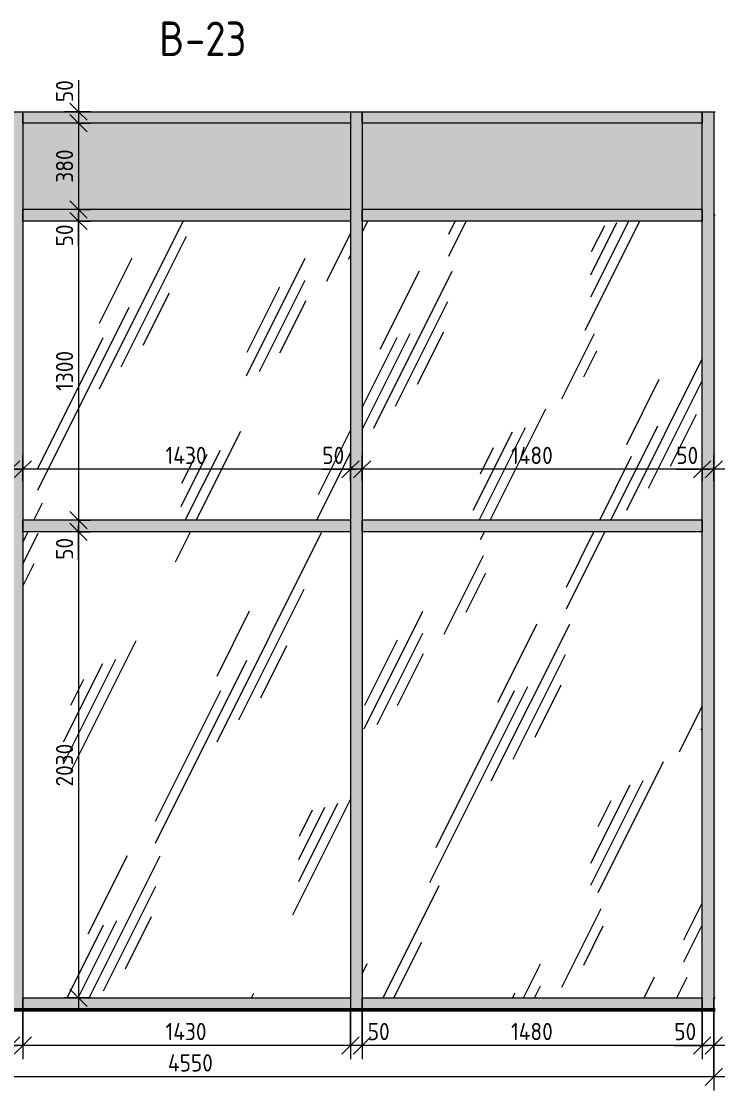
# Model space of a CAD drawing. Header units: millimetres. Extents: x 15267 to 38338, y 3838 to 18333.
# Drawn here: x 32854 to 35881, y 3847 to 8492 of the extents above; entities that cross this region are included whole.
import ezdxf

# ---------------------------------------------------------------- set-up
doc = ezdxf.new("R2010")
doc.units = ezdxf.units.MM
for name, color, linetype, lineweight in [('A-ANNO-DIMS', 7, 'Continuous', 9), ('A-ANNO-DIMS-50', 7, 'Continuous', 9), ('A-FLOR', 7, 'Continuous', 9), ('A-GENM', 7, 'Continuous', 9), ('A-GLAZ-CURT', 7, 'Continuous', 9), ('A-GLAZ-CWMG', 7, 'Continuous', 9), ('A-WALL-PATT', 7, 'Continuous', 9), ('G-ANNO-TEXT', 7, 'Continuous', 9), ('I-WALL', 7, 'Continuous', 9)]:
    doc.layers.add(name, color=color, linetype=linetype, lineweight=lineweight)
doc.layers.add('A-FLOR-FNSH-1', color=7, linetype='Continuous', lineweight=25, true_color=0x3c3c3c)
doc.styles.add('GOST Common', font='GOST_Common.ttf', dxfattribs={"width": 0.9, "height": 150})
doc.styles.add('ISOCPEUR', font='isocpeur.ttf', dxfattribs={"width": 0.9, "height": 75})
doc.dimstyles.new('ISO-1_5', dxfattribs={"dimscale": 304.8, "dimtxt": 74.698588, "dimasz": 0.246063, "dimexe": 0.19685, "dimexo": 0, "dimgap": 0, "dimtad": 1, "dimdec": 0, "dimrnd": 10, "dimzin": 0, "dimdsep": 46, "dimtxsty": 'ISOCPEUR', "dimblk1": 'OBLIQUE', "dimblk2": 'OBLIQUE', "dimsah": 1, "dimcen": 0.09, "dimdle": 0.19685, "dimazin": 0, "dimtfac": 1, "dimtdec": 4, "dimtix": 1, "dimtmove": 0, "dimatfit": 3, "dimfxl": 1, "dimtvp": 1, "dimtolj": 1, "dimtzin": 0, "dimarcsym": 2})
doc.dimstyles.new('ISO-1_5_1', dxfattribs={"dimscale": 304.8, "dimtxt": 74.698588, "dimasz": 0.246063, "dimexe": 0.19685, "dimexo": 0, "dimgap": 0, "dimtad": 1, "dimdec": 0, "dimrnd": 10, "dimzin": 0, "dimdsep": 46, "dimtxsty": 'ISOCPEUR', "dimblk1": 'OBLIQUE', "dimblk2": 'OBLIQUE', "dimsah": 1, "dimcen": 0.09, "dimdle": 0.19685, "dimazin": 0, "dimtfac": 1, "dimtdec": 4, "dimtix": 1, "dimtmove": 1, "dimatfit": 3, "dimfxl": 1, "dimtvp": 1, "dimtolj": 1, "dimtzin": 0, "dimarcsym": 2})
pattern_1 = [(63.435, (110991.8, 63.5), (-511.17, 1533.5), [635, -381, 635, -381, -807.81]), (63.435, (110991.8, 63.5), (-511.17, 1533.5), [-2032, 254, -553.8]), (63.435, (110960, 95.2), (-511.17, 1533.5), [508, -635, 381, -381, -934.81]), (63.435, (110960, 95.2), (-511.17, 1533.5), [-1905, 444.5, -490.3]), (63.435, (110960, 190.5), (-511.17, 1533.5), [381, -762, 254, -381, -1061.81]), (63.435, (110960, 190.5), (-511.17, 1533.5), [-1778, 571.5, -490.3]), (63.435, (111055.3, 95.2), (-511.17, 1533.5), [381, -762, 317.5, -12809.3]), (63.435, (111150.5, 190.5), (-511.17, 1533.5), [190.5, -952.5, 127, -12999.8]), (63.435, (110991.8, 349.2), (-511.17, 1533.5), [127, -952.5, 127, -508, -1125.31]), (63.435, (110991.8, 349.2), (-511.17, 1533.5), [-1714.5, 317.5, -807.8]), (63.435, (111563.3, 254), (-511.17, 1533.5), [635, -952.5, 762, -503]), (63.435, (111563.3, 158.8), (-511.17, 1533.5), [889, -635, 952.5, -376]), (63.435, (111626.8, 190.5), (-511.17, 1533.5), [1016, -508, 762, -553.8]), (63.435, (111722, 285.8), (-511.17, 1533.5), [635, -889, 508, -807.8]), (63.435, (111626.8, 476.2), (-511.17, 1533.5), [317.5, -1270, 381, -871.3]), (63.435, (111817.3, 381), (-511.17, 1533.5), [254, -1270, 254, -1061.8])]

# ---------------------------------------------------------------- blocks, each defined once
blk = doc.blocks.new('Плинтус - Плинтус светлый _сад_-32863598-Отметка 4 - a')
at = {"layer": 'A-GENM'}
for p, q in [((115600, 4200), (115600, 4250)), ((115600, 4250), (115606.4, 4250))]:
    blk.add_line(p, q, dxfattribs=at)
blk = doc.blocks.new('Прямоугольный импост - Импост структурный с накладкой - 160мм Темный-32428214-Отметка 4 - a')
at = {"layer": 'A-GLAZ-CWMG'}
blk.add_hatch(color=256, dxfattribs=at).paths.add_polyline_path([(115559.5, 7650), (115599.5, 7650), (115599.5, 8100), (115549.5, 8100), (115549.5, 7650)])
blk.add_line((115549.5, 7650), (115549.5, 8100), dxfattribs=at)
blk = doc.blocks.new('Системная панель - Стекло - 40мм-32428871-Отметка 4 - a')
at = {"layer": 'A-GLAZ-CURT'}
h = blk.add_hatch(dxfattribs=at)
h.set_pattern_fill('FP_3', color=256, style=0, pattern_type=2)
h.set_pattern_definition(pattern_1)
h.paths.add_polyline_path([(114070.5, 4250), (115549.5, 4250), (115549.5, 6275), (114070.5, 6275), (114070.5, 6147.1)])
blk = doc.blocks.new('Прямоугольный импост - Импост структурный с накладкой - 160мм Темный-32428849-Отметка 4 - a')
at = {"layer": 'A-GLAZ-CWMG'}
blk.add_hatch(color=256, dxfattribs=at).paths.add_polyline_path([(113326.9, 8050), (114020.5, 8050), (114020.5, 8100), (112595.5, 8100), (112595.5, 8050)])
for p, q in [((112595.5, 8050), (112595.5, 8100)), ((114020.5, 8100), (114020.5, 8050)), ((114020.5, 8050), (112595.5, 8050))]:
    blk.add_line(p, q, dxfattribs=at)
blk = doc.blocks.new('Системная панель - Стекло - 40мм-32428856-Отметка 4 - a')
at = {"layer": 'A-GLAZ-CURT'}
h = blk.add_hatch(dxfattribs=at)
h.set_pattern_fill('FP_3', color=256, style=0, pattern_type=2)
h.set_pattern_definition(pattern_1)
h.paths.add_polyline_path([(114466.7, 6325), (115549.5, 6325), (115549.5, 7625), (114070.5, 7625), (114070.5, 6325)])
blk = doc.blocks.new('Прямоугольный импост - Импост структурный с накладкой - 160мм Темный-32428319-Отметка 4 - a')
at = {"layer": 'A-GLAZ-CWMG'}
blk.add_hatch(color=256, dxfattribs=at).paths.add_polyline_path([(115549.5, 4200), (115599.5, 4200), (115599.5, 6300), (115549.5, 6300), (115549.5, 4240)])
blk.add_line((115549.5, 4200), (115549.5, 6300), dxfattribs=at)
blk = doc.blocks.new('Системная панель - Сэндвич - 40мм-32428857-Отметка 4 - a')
at = {"layer": 'A-GLAZ-CURT'}
blk.add_hatch(color=256, dxfattribs=at).paths.add_polyline_path([(114466.7, 7675), (115549.5, 7675), (115549.5, 8050), (114070.5, 8050), (114070.5, 7675)])
blk = doc.blocks.new('Прямоугольный импост - Импост структурный с накладкой - 160мм Темный-32428324-Отметка 4 - a')
at = {"layer": 'A-GLAZ-CWMG'}
blk.add_hatch(color=256, dxfattribs=at).paths.add_polyline_path([(115559.5, 6300), (115599.5, 6300), (115599.5, 7650), (115549.5, 7650), (115549.5, 6300)])
blk.add_line((115549.5, 6300), (115549.5, 7650), dxfattribs=at)
blk = doc.blocks.new('Прямоугольный импост - Импост структурный с накладкой - 160мм Темный-32428850-Отметка 4 - a')
at = {"layer": 'A-GLAZ-CWMG'}
blk.add_hatch(color=256, dxfattribs=at).paths.add_polyline_path([(114466.7, 7625), (115549.5, 7625), (115549.5, 7675), (114070.5, 7675), (114070.5, 7625)])
for p, q in [((114070.5, 7625), (114070.5, 7675)), ((115549.5, 7675), (114070.5, 7675)), ((115549.5, 7675), (115549.5, 7625)), ((115549.5, 7625), (114070.5, 7625))]:
    blk.add_line(p, q, dxfattribs=at)
blk = doc.blocks.new('Прямоугольный импост - Импост структурный с накладкой - 160мм Темный-32428868-Отметка 4 - a')
at = {"layer": 'A-GLAZ-CWMG'}
blk.add_hatch(color=256, dxfattribs=at).paths.add_polyline_path([(114070.5, 4200), (115549.5, 4200), (115549.5, 4250), (114070.5, 4250), (114070.5, 4240)])
for p, q in [((114070.5, 4200), (114070.5, 4250)), ((114070.5, 4250), (115549.5, 4250)), ((115549.5, 4250), (115549.5, 4200))]:
    blk.add_line(p, q, dxfattribs=at)
blk = doc.blocks.new('Системная панель - Стекло - 40мм-32428872-Отметка 4 - a')
at = {"layer": 'A-GLAZ-CURT'}
h = blk.add_hatch(dxfattribs=at)
h.set_pattern_fill('FP_3', color=256, style=0, pattern_type=2)
h.set_pattern_definition(pattern_1)
h.paths.add_polyline_path([(113326.9, 4250), (114020.5, 4250), (114020.5, 6275), (112595.5, 6275), (112595.5, 4250)])
blk = doc.blocks.new('Системная панель - Стекло - 40мм-32428866-Отметка 4 - a')
at = {"layer": 'A-GLAZ-CURT'}
h = blk.add_hatch(dxfattribs=at)
h.set_pattern_fill('FP_3', color=256, style=0, pattern_type=2)
h.set_pattern_definition(pattern_1)
h.paths.add_polyline_path([(112595.5, 6325), (114020.5, 6325), (114020.5, 7625), (112595.5, 7625)])
blk = doc.blocks.new('Системная панель - Сэндвич - 40мм-32428860-Отметка 4 - a')
at = {"layer": 'A-GLAZ-CURT'}
blk.add_hatch(color=256, dxfattribs=at).paths.add_polyline_path([(113326.9, 7675), (114020.5, 7675), (114020.5, 8050), (112595.5, 8050), (112595.5, 7675)])
blk = doc.blocks.new('Прямоугольный импост - Импост структурный с накладкой - 160мм Темный-32428210-Отметка 4 - a')
at = {"layer": 'A-GLAZ-CWMG'}
blk.add_hatch(color=256, dxfattribs=at).paths.add_polyline_path([(114070.5, 7650), (114070.5, 8100), (114020.5, 8100), (114020.5, 7650), (114060.5, 7650)])
for p, q in [((114020.5, 8100), (114020.5, 7650)), ((114070.5, 8100), (114070.5, 7650))]:
    blk.add_line(p, q, dxfattribs=at)
blk = doc.blocks.new('Прямоугольный импост - Импост структурный с накладкой - 160мм Темный-32428852-Отметка 4 - a')
at = {"layer": 'A-GLAZ-CWMG'}
blk.add_hatch(color=256, dxfattribs=at).paths.add_polyline_path([(114020.5, 6275), (114020.5, 6325), (112595.5, 6325), (112595.5, 6275), (113326.9, 6275)])
for p, q in [((112595.5, 6275), (112595.5, 6325)), ((114020.5, 6325), (112595.5, 6325)), ((114020.5, 6325), (114020.5, 6275)), ((114020.5, 6275), (112595.5, 6275))]:
    blk.add_line(p, q, dxfattribs=at)
blk = doc.blocks.new('Прямоугольный импост - Импост структурный с накладкой - 160мм Темный-32428869-Отметка 4 - a')
at = {"layer": 'A-GLAZ-CWMG'}
blk.add_hatch(color=256, dxfattribs=at).paths.add_polyline_path([(113326.9, 4200), (114020.5, 4200), (114020.5, 4250), (112595.5, 4250), (112595.5, 4200)])
for p, q in [((112595.5, 4200), (112595.5, 4250)), ((112595.5, 4250), (114020.5, 4250)), ((114020.5, 4250), (114020.5, 4200))]:
    blk.add_line(p, q, dxfattribs=at)
blk = doc.blocks.new('Прямоугольный импост - Импост структурный с накладкой - 160мм Темный-32428854-Отметка 4 - a')
at = {"layer": 'A-GLAZ-CWMG'}
blk.add_hatch(color=256, dxfattribs=at).paths.add_polyline_path([(114466.7, 8050), (115549.5, 8050), (115549.5, 8100), (114070.5, 8100), (114070.5, 8050)])
for p, q in [((114070.5, 8050), (114070.5, 8100)), ((115549.5, 8100), (115549.5, 8050)), ((115549.5, 8050), (114070.5, 8050))]:
    blk.add_line(p, q, dxfattribs=at)
blk = doc.blocks.new('Прямоугольный импост - Импост структурный с накладкой - 160мм Темный-32428870-Отметка 4 - a')
at = {"layer": 'A-GLAZ-CWMG'}
blk.add_hatch(color=256, dxfattribs=at).paths.add_polyline_path([(114070.5, 6300), (114070.5, 7650), (114020.5, 7650), (114020.5, 6300), (114060.5, 6300)])
for p, q in [((114020.5, 7650), (114020.5, 6300)), ((114070.5, 7650), (114070.5, 6300))]:
    blk.add_line(p, q, dxfattribs=at)
blk = doc.blocks.new('Прямоугольный импост - Импост структурный с накладкой - 160мм Темный-32356291-Отметка 4 - a')
at = {"layer": 'A-GLAZ-CWMG'}
blk.add_hatch(color=256, dxfattribs=at).paths.add_polyline_path([(112555.5, 4200), (112595.5, 4200), (112595.5, 6300), (112545.5, 6300), (112545.5, 6285), (112555.5, 6285), (112555.5, 4240), (112545.5, 4240), (112545.5, 4206.3), (112555.5, 4206.3)])
for p, q in [((112545.5, 6300), (112545.5, 6285)), ((112595.5, 6300), (112595.5, 4200)), ((112545.5, 4240), (112545.5, 4206.3))]:
    blk.add_line(p, q, dxfattribs=at)
blk = doc.blocks.new('Прямоугольный импост - Импост структурный с накладкой - 160мм Темный-32428864-Отметка 4 - a')
at = {"layer": 'A-GLAZ-CWMG'}
blk.add_hatch(color=256, dxfattribs=at).paths.add_polyline_path([(112545.5, 6300), (112595.5, 6300), (112595.5, 7650), (112545.5, 7650), (112545.5, 6315)])
for p, q in [((112545.5, 7650), (112545.5, 6300)), ((112595.5, 7650), (112595.5, 6300))]:
    blk.add_line(p, q, dxfattribs=at)
blk = doc.blocks.new('Прямоугольный импост - Импост структурный с накладкой - 160мм Темный-30755836-Отметка 4 - a')
at = {"layer": 'A-GLAZ-CWMG'}
blk.add_hatch(color=256, dxfattribs=at).paths.add_polyline_path([(114020.5, 4200), (114070.5, 4200), (114070.5, 6300), (114020.5, 6300), (114020.5, 4240)])
for p, q in [((114020.5, 6300), (114020.5, 4200)), ((114070.5, 6300), (114070.5, 4200))]:
    blk.add_line(p, q, dxfattribs=at)
blk = doc.blocks.new('DIMBLOCK85-Отметка 4 - a')
at = {"layer": 'A-ANNO-DIMS-50'}
for p, q in [((35814, 6493.1), (35814, 6606.1)), ((35864.5, 6493.1), (35864.5, 6606.1)), ((35701.3, 6546.1), (35846.1, 6546.1)), ((35924.5, 6546.1), (35814, 6546.1)), ((35814, 6546.1), (35814, 6493.1)), ((35846.1, 6546.1), (35839.2, 6546.1)), ((35864.5, 6546.1), (35864.5, 6493.1))]:
    blk.add_line(p, q, dxfattribs=at)
at = {"layer": 'A-ANNO-DIMS-50', "lineweight": 20}
for p, q in [((35814, 6546.1), (35851.5, 6583.6)), ((35864.5, 6546.1), (35902, 6583.6)), ((35814, 6546.1), (35776.5, 6508.6)), ((35864.5, 6546.1), (35827, 6508.6))]:
    blk.add_line(p, q, dxfattribs=at)
at = {"layer": 'A-ANNO-DIMS-50', "color": 0, "insert": (35701.3, 6644.1), "char_height": 75, "width": 113.772, "attachment_point": 1, "line_spacing_factor": 1.149209, "style": 'ISOCPEUR'}
blk.add_mtext('50', dxfattribs=at)
blk = doc.blocks.new('_Oblique')
at = {"color": 0, "linetype": 'ByBlock', "lineweight": -2}
blk.add_line((-0.5, -0.5), (0.5, 0.5), dxfattribs=at)
blk = doc.blocks.new('DIMBLOCK86-Отметка 4 - a')
at = {"layer": 'A-ANNO-DIMS-50'}
for p, q in [((34335, 6493.1), (34335, 6606.1)), ((35814, 6493.1), (35814, 6606.1)), ((35814, 6546.1), (34335, 6546.1)), ((34335, 6546.1), (34335, 6493.1)), ((35814, 6546.1), (35814, 6493.1))]:
    blk.add_line(p, q, dxfattribs=at)
at = {"layer": 'A-ANNO-DIMS-50', "lineweight": 20}
for p, q in [((34335, 6546.1), (34372.5, 6583.6)), ((35814, 6546.1), (35851.5, 6583.6)), ((34335, 6546.1), (34297.5, 6508.6)), ((35814, 6546.1), (35776.5, 6508.6))]:
    blk.add_line(p, q, dxfattribs=at)
at = {"layer": 'A-ANNO-DIMS-50', "color": 0, "insert": (34982.5, 6644.1), "char_height": 75, "width": 220.648, "attachment_point": 1, "line_spacing_factor": 1.149209, "style": 'ISOCPEUR'}
blk.add_mtext('1480', dxfattribs=at)
blk = doc.blocks.new('DIMBLOCK87-Отметка 4 - a')
at = {"layer": 'A-ANNO-DIMS-50'}
for p, q in [((34285, 6493.1), (34285, 6606.1)), ((34335, 6493.1), (34335, 6606.1)), ((34162.2, 6546.1), (34307, 6546.1)), ((34335, 6546.1), (34285, 6546.1)), ((34285, 6546.1), (34285, 6493.1)), ((34307, 6546.1), (34310, 6546.1)), ((34335, 6546.1), (34335, 6493.1))]:
    blk.add_line(p, q, dxfattribs=at)
at = {"layer": 'A-ANNO-DIMS-50', "lineweight": 20}
for p, q in [((34285, 6546.1), (34322.5, 6583.6)), ((34335, 6546.1), (34372.5, 6583.6)), ((34285, 6546.1), (34247.5, 6508.6)), ((34335, 6546.1), (34297.5, 6508.6))]:
    blk.add_line(p, q, dxfattribs=at)
at = {"layer": 'A-ANNO-DIMS-50', "color": 0, "insert": (34162.2, 6644.1), "char_height": 75, "width": 113.772, "attachment_point": 1, "line_spacing_factor": 1.149209, "style": 'ISOCPEUR'}
blk.add_mtext('50', dxfattribs=at)
blk = doc.blocks.new('DIMBLOCK88-Отметка 4 - a')
at = {"layer": 'A-ANNO-DIMS-50'}
for p, q in [((32860, 6493.1), (32860, 6606.1)), ((34285, 6493.1), (34285, 6606.1)), ((34285, 6546.1), (32860, 6546.1)), ((32860, 6546.1), (32860, 6493.1)), ((34285, 6546.1), (34285, 6493.1))]:
    blk.add_line(p, q, dxfattribs=at)
at = {"layer": 'A-ANNO-DIMS-50', "lineweight": 20}
for p, q in [((32860, 6546.1), (32897.5, 6583.6)), ((34285, 6546.1), (34322.5, 6583.6)), ((32860, 6546.1), (32822.5, 6508.6)), ((34285, 6546.1), (34247.5, 6508.6))]:
    blk.add_line(p, q, dxfattribs=at)
at = {"layer": 'A-ANNO-DIMS-50', "color": 0, "insert": (33480.5, 6644.1), "char_height": 75, "width": 220.648, "attachment_point": 1, "line_spacing_factor": 1.149209, "style": 'ISOCPEUR'}
blk.add_mtext('1430', dxfattribs=at)
blk = doc.blocks.new('DIMBLOCK89-Отметка 4 - a')
at = {"layer": 'A-ANNO-DIMS-50'}
for p, q in [((32810, 6493.1), (32810, 6606.1)), ((32860, 6493.1), (32860, 6606.1)), ((32703, 6546.1), (32847.8, 6546.1)), ((32860, 6546.1), (32810, 6546.1)), ((32810, 6546.1), (32810, 6493.1)), ((32847.8, 6546.1), (32835, 6546.1)), ((32860, 6546.1), (32860, 6493.1))]:
    blk.add_line(p, q, dxfattribs=at)
at = {"layer": 'A-ANNO-DIMS-50', "lineweight": 20}
for p, q in [((32810, 6546.1), (32847.5, 6583.6)), ((32860, 6546.1), (32897.5, 6583.6)), ((32810, 6546.1), (32772.5, 6508.6)), ((32860, 6546.1), (32822.5, 6508.6))]:
    blk.add_line(p, q, dxfattribs=at)
at = {"layer": 'A-ANNO-DIMS-50', "color": 0, "insert": (32703, 6644.1), "char_height": 75, "width": 113.772, "attachment_point": 1, "line_spacing_factor": 1.149209, "style": 'ISOCPEUR'}
blk.add_mtext('50', dxfattribs=at)
blk = doc.blocks.new('DIMBLOCK92-Отметка 4 - a')
at = {"layer": 'A-ANNO-DIMS-50'}
for p, q in [((31314.5, 4200), (31314.5, 3846.5)), ((31314.5, 3906.5), (31314.5, 4200)), ((35864.5, 4200), (35864.5, 3846.5)), ((35864.5, 3906.5), (35864.5, 4200)), ((35924.5, 3906.5), (31254.5, 3906.5))]:
    blk.add_line(p, q, dxfattribs=at)
at = {"layer": 'A-ANNO-DIMS-50', "lineweight": 20}
for p, q in [((31314.5, 3906.5), (31277, 3869)), ((31314.5, 3906.5), (31352, 3944)), ((35864.5, 3906.5), (35827, 3869)), ((35864.5, 3906.5), (35902, 3944))]:
    blk.add_line(p, q, dxfattribs=at)
at = {"layer": 'A-ANNO-DIMS-50', "color": 0, "insert": (33491.1, 4004.5), "char_height": 75, "width": 236.162, "attachment_point": 1, "line_spacing_factor": 1.149209, "style": 'ISOCPEUR'}
blk.add_mtext('4550', dxfattribs=at)
blk = doc.blocks.new('DIMBLOCK93-Отметка 4 - a')
at = {"layer": 'A-ANNO-DIMS-50'}
for p, q in [((33101.8, 8236.4), (33101.8, 8091.6)), ((33101.8, 8160), (33101.8, 8050)), ((33154.9, 8100), (33041.8, 8100)), ((33101.8, 8100), (33154.9, 8100)), ((33101.8, 8091.6), (33101.8, 8075)), ((33154.9, 8050), (33041.8, 8050)), ((33101.8, 8050), (33154.9, 8050))]:
    blk.add_line(p, q, dxfattribs=at)
at = {"layer": 'A-ANNO-DIMS-50', "lineweight": 20}
for p, q in [((33101.8, 8100), (33064.3, 8137.5)), ((33101.8, 8050), (33064.3, 8087.5)), ((33101.8, 8100), (33139.3, 8062.5)), ((33101.8, 8050), (33139.3, 8012.5))]:
    blk.add_line(p, q, dxfattribs=at)
at = {"layer": 'A-ANNO-DIMS-50', "color": 0, "insert": (33003.9, 8141.6), "char_height": 75, "width": 113.772, "attachment_point": 1, "rotation": 90, "line_spacing_factor": 1.149209, "style": 'ISOCPEUR'}
blk.add_mtext('50', dxfattribs=at)
blk = doc.blocks.new('DIMBLOCK94-Отметка 4 - a')
at = {"layer": 'A-ANNO-DIMS-50', "lineweight": 20}
for p, q in [((33101.8, 8050), (33064.3, 8087.5)), ((33101.8, 8050), (33139.3, 8012.5)), ((33101.8, 7675), (33064.3, 7712.5)), ((33101.8, 7675), (33139.3, 7637.5))]:
    blk.add_line(p, q, dxfattribs=at)
at = {"layer": 'A-ANNO-DIMS-50'}
for p, q in [((33154.9, 8050), (33041.8, 8050)), ((33101.8, 8050), (33101.8, 7675)), ((33101.8, 8050), (33154.9, 8050)), ((33154.9, 7675), (33041.8, 7675)), ((33101.8, 7675), (33154.9, 7675))]:
    blk.add_line(p, q, dxfattribs=at)
at = {"layer": 'A-ANNO-DIMS-50', "color": 0, "insert": (33003.9, 7791.4), "char_height": 75, "width": 170.658, "attachment_point": 1, "rotation": 90, "line_spacing_factor": 1.149209, "style": 'ISOCPEUR'}
blk.add_mtext('380', dxfattribs=at)
blk = doc.blocks.new('DIMBLOCK95-Отметка 4 - a')
at = {"layer": 'A-ANNO-DIMS-50', "lineweight": 20}
for p, q in [((33101.8, 7675), (33064.3, 7712.5)), ((33101.8, 7675), (33139.3, 7637.5)), ((33101.8, 7625), (33064.3, 7662.5)), ((33101.8, 7625), (33139.3, 7587.5))]:
    blk.add_line(p, q, dxfattribs=at)
at = {"layer": 'A-ANNO-DIMS-50'}
for p, q in [((33154.9, 7675), (33041.8, 7675)), ((33101.8, 7675), (33101.8, 7625)), ((33101.8, 7675), (33154.9, 7675)), ((33154.9, 7625), (33041.8, 7625)), ((33101.8, 7659.6), (33101.8, 7650)), ((33101.8, 7514.8), (33101.8, 7659.6)), ((33101.8, 7625), (33154.9, 7625))]:
    blk.add_line(p, q, dxfattribs=at)
at = {"layer": 'A-ANNO-DIMS-50', "color": 0, "insert": (33003.9, 7514.8), "char_height": 75, "width": 113.772, "attachment_point": 1, "rotation": 90, "line_spacing_factor": 1.149209, "style": 'ISOCPEUR'}
blk.add_mtext('50', dxfattribs=at)
blk = doc.blocks.new('DIMBLOCK96-Отметка 4 - a')
at = {"layer": 'A-ANNO-DIMS-50'}
for p, q in [((33154.9, 7625), (33041.8, 7625)), ((33101.8, 7625), (33101.8, 6325)), ((33101.8, 7625), (33154.9, 7625)), ((33154.9, 6325), (33041.8, 6325)), ((33101.8, 6325), (33154.9, 6325))]:
    blk.add_line(p, q, dxfattribs=at)
at = {"layer": 'A-ANNO-DIMS-50', "lineweight": 20}
for p, q in [((33101.8, 7625), (33064.3, 7662.5)), ((33101.8, 7625), (33139.3, 7587.5)), ((33101.8, 6325), (33064.3, 6362.5)), ((33101.8, 6325), (33139.3, 6287.5))]:
    blk.add_line(p, q, dxfattribs=at)
at = {"layer": 'A-ANNO-DIMS-50', "color": 0, "insert": (33003.9, 6886.7), "char_height": 75, "width": 212.029, "attachment_point": 1, "rotation": 90, "line_spacing_factor": 1.149209, "style": 'ISOCPEUR'}
blk.add_mtext('1300', dxfattribs=at)
blk = doc.blocks.new('DIMBLOCK97-Отметка 4 - a')
at = {"layer": 'A-ANNO-DIMS-50'}
for p, q in [((33154.9, 6325), (33041.8, 6325)), ((33101.8, 6325), (33101.8, 6275)), ((33101.8, 6325), (33154.9, 6325)), ((33154.9, 6275), (33041.8, 6275)), ((33101.8, 6297.5), (33101.8, 6300)), ((33101.8, 6152.7), (33101.8, 6297.5)), ((33101.8, 6275), (33154.9, 6275))]:
    blk.add_line(p, q, dxfattribs=at)
at = {"layer": 'A-ANNO-DIMS-50', "lineweight": 20}
for p, q in [((33101.8, 6325), (33064.3, 6362.5)), ((33101.8, 6325), (33139.3, 6287.5)), ((33101.8, 6275), (33064.3, 6312.5)), ((33101.8, 6275), (33139.3, 6237.5))]:
    blk.add_line(p, q, dxfattribs=at)
at = {"layer": 'A-ANNO-DIMS-50', "color": 0, "insert": (33003.9, 6152.7), "char_height": 75, "width": 113.772, "attachment_point": 1, "rotation": 90, "line_spacing_factor": 1.149209, "style": 'ISOCPEUR'}
blk.add_mtext('50', dxfattribs=at)
blk = doc.blocks.new('DIMBLOCK98-Отметка 4 - a')
at = {"layer": 'A-ANNO-DIMS-50'}
for p, q in [((33154.9, 6275), (33041.8, 6275)), ((33101.8, 6275), (33101.8, 4190)), ((33101.8, 6275), (33154.9, 6275)), ((33154.9, 4250), (33041.8, 4250)), ((33101.8, 4250), (33154.9, 4250))]:
    blk.add_line(p, q, dxfattribs=at)
at = {"layer": 'A-ANNO-DIMS-50', "lineweight": 20}
for p, q in [((33101.8, 6275), (33064.3, 6312.5)), ((33101.8, 6275), (33139.3, 6237.5)), ((33101.8, 4250), (33064.3, 4287.5)), ((33101.8, 4250), (33139.3, 4212.5))]:
    blk.add_line(p, q, dxfattribs=at)
at = {"layer": 'A-ANNO-DIMS-50', "color": 0, "insert": (33003.9, 5167.7), "char_height": 75, "width": 227.543, "attachment_point": 1, "rotation": 90, "line_spacing_factor": 1.149209, "style": 'ISOCPEUR'}
blk.add_mtext('2030', dxfattribs=at)
blk = doc.blocks.new('DIMBLOCK99-Отметка 4 - a')
at = {"layer": 'A-ANNO-DIMS-50'}
for p, q in [((35814, 4200), (35814, 3982.7)), ((35814, 4042.7), (35814, 4200)), ((35864.5, 4200), (35864.5, 3982.7)), ((35864.5, 4042.7), (35864.5, 4200)), ((35692.5, 4042.7), (35837.3, 4042.7)), ((35924.5, 4042.7), (35814, 4042.7)), ((35837.3, 4042.7), (35839.2, 4042.7))]:
    blk.add_line(p, q, dxfattribs=at)
at = {"layer": 'A-ANNO-DIMS-50', "lineweight": 20}
for p, q in [((35814, 4042.7), (35776.5, 4005.2)), ((35814, 4042.7), (35851.5, 4080.2)), ((35864.5, 4042.7), (35827, 4005.2)), ((35864.5, 4042.7), (35902, 4080.2))]:
    blk.add_line(p, q, dxfattribs=at)
at = {"layer": 'A-ANNO-DIMS-50', "color": 0, "insert": (35692.5, 4140.7), "char_height": 75, "width": 113.772, "attachment_point": 1, "line_spacing_factor": 1.149209, "style": 'ISOCPEUR'}
blk.add_mtext('50', dxfattribs=at)
blk = doc.blocks.new('DIMBLOCK100-Отметка 4 - a')
at = {"layer": 'A-ANNO-DIMS-50'}
for p, q in [((34335, 4200), (34335, 3982.7)), ((34335, 4042.7), (34335, 4200)), ((35814, 4200), (35814, 3982.7)), ((35814, 4042.7), (35814, 4200)), ((35814, 4042.7), (34335, 4042.7))]:
    blk.add_line(p, q, dxfattribs=at)
at = {"layer": 'A-ANNO-DIMS-50', "lineweight": 20}
for p, q in [((34335, 4042.7), (34297.5, 4005.2)), ((34335, 4042.7), (34372.5, 4080.2)), ((35814, 4042.7), (35776.5, 4005.2)), ((35814, 4042.7), (35851.5, 4080.2))]:
    blk.add_line(p, q, dxfattribs=at)
at = {"layer": 'A-ANNO-DIMS-50', "color": 0, "insert": (34982.5, 4140.7), "char_height": 75, "width": 220.648, "attachment_point": 1, "line_spacing_factor": 1.149209, "style": 'ISOCPEUR'}
blk.add_mtext('1480', dxfattribs=at)
blk = doc.blocks.new('DIMBLOCK101-Отметка 4 - a')
at = {"layer": 'A-ANNO-DIMS-50'}
for p, q in [((34285, 4200), (34285, 3982.7)), ((34285, 4042.7), (34285, 4200)), ((34335, 4200), (34335, 3982.7)), ((34335, 4042.7), (34335, 4200)), ((34335, 4042.7), (34285, 4042.7)), ((34309.7, 4042.7), (34310, 4042.7)), ((34454.5, 4042.7), (34309.7, 4042.7))]:
    blk.add_line(p, q, dxfattribs=at)
at = {"layer": 'A-ANNO-DIMS-50', "lineweight": 20}
for p, q in [((34285, 4042.7), (34247.5, 4005.2)), ((34285, 4042.7), (34322.5, 4080.2)), ((34335, 4042.7), (34297.5, 4005.2)), ((34335, 4042.7), (34372.5, 4080.2))]:
    blk.add_line(p, q, dxfattribs=at)
at = {"layer": 'A-ANNO-DIMS-50', "color": 0, "insert": (34359.7, 4140.7), "char_height": 75, "width": 113.772, "attachment_point": 1, "line_spacing_factor": 1.149209, "style": 'ISOCPEUR'}
blk.add_mtext('50', dxfattribs=at)
blk = doc.blocks.new('DIMBLOCK102-Отметка 4 - a')
at = {"layer": 'A-ANNO-DIMS-50'}
for p, q in [((32860, 4200), (32860, 3982.7)), ((32860, 4042.7), (32860, 4200)), ((34285, 4200), (34285, 3982.7)), ((34285, 4042.7), (34285, 4200)), ((34285, 4042.7), (32860, 4042.7))]:
    blk.add_line(p, q, dxfattribs=at)
at = {"layer": 'A-ANNO-DIMS-50', "lineweight": 20}
for p, q in [((32860, 4042.7), (32822.5, 4005.2)), ((32860, 4042.7), (32897.5, 4080.2)), ((34285, 4042.7), (34247.5, 4005.2)), ((34285, 4042.7), (34322.5, 4080.2))]:
    blk.add_line(p, q, dxfattribs=at)
at = {"layer": 'A-ANNO-DIMS-50', "color": 0, "insert": (33480.5, 4140.7), "char_height": 75, "width": 220.648, "attachment_point": 1, "line_spacing_factor": 1.149209, "style": 'ISOCPEUR'}
blk.add_mtext('1430', dxfattribs=at)
blk = doc.blocks.new('DIMBLOCK103-Отметка 4 - a')
at = {"layer": 'A-ANNO-DIMS-50'}
for p, q in [((32810, 4200), (32810, 3982.7)), ((32810, 4042.7), (32810, 4200)), ((32860, 4200), (32860, 3982.7)), ((32860, 4042.7), (32860, 4200)), ((32682.9, 4042.7), (32827.8, 4042.7)), ((32860, 4042.7), (32810, 4042.7)), ((32827.8, 4042.7), (32835, 4042.7))]:
    blk.add_line(p, q, dxfattribs=at)
at = {"layer": 'A-ANNO-DIMS-50', "lineweight": 20}
for p, q in [((32810, 4042.7), (32772.5, 4005.2)), ((32810, 4042.7), (32847.5, 4080.2)), ((32860, 4042.7), (32822.5, 4005.2)), ((32860, 4042.7), (32897.5, 4080.2))]:
    blk.add_line(p, q, dxfattribs=at)
at = {"layer": 'A-ANNO-DIMS-50', "color": 0, "insert": (32682.9, 4140.7), "char_height": 75, "width": 113.772, "attachment_point": 1, "line_spacing_factor": 1.149209, "style": 'ISOCPEUR'}
blk.add_mtext('50', dxfattribs=at)

msp = doc.modelspace()

# ---------------------------------------------------------------- hatches: boundary and pattern name
at = {"layer": 'A-WALL-PATT'}
msp.add_hatch(color=256, dxfattribs=at).paths.add_polyline_path([(35870.9, 4250), (35870.9, 7650), (35864.5, 7650), (35864.5, 4250)])

# ---------------------------------------------------------------- linework, layer by layer
at = {"layer": 'A-FLOR'}
msp.add_line((31311.9, 8100), (35870.9, 8100), dxfattribs=at)
at = {"layer": 'A-FLOR-FNSH-1'}
for p, q in [((35870.9, 4200), (31311.9, 4200)), ((31311.9, 4195), (35870.9, 4195))]:
    msp.add_line(p, q, dxfattribs=at)
at = {"layer": 'I-WALL'}
for p, q in [((35864, 8100), (35864, 4200)), ((35864.5, 7650), (35864.5, 4200)), ((35870.9, 7650), (35864.5, 7650))]:
    msp.add_line(p, q, dxfattribs=at)

# ---------------------------------------------------------------- block references
at = {"layer": 'A-GENM'}
msp.add_blockref('Плинтус - Плинтус светлый _сад_-32863598-Отметка 4 - a', (-79735.5, 0), dxfattribs=at)
at = {"layer": 'A-GLAZ-CURT'}
for name in ['Системная панель - Сэндвич - 40мм-32428860-Отметка 4 - a', 'Системная панель - Сэндвич - 40мм-32428857-Отметка 4 - a', 'Системная панель - Стекло - 40мм-32428866-Отметка 4 - a', 'Системная панель - Стекло - 40мм-32428856-Отметка 4 - a', 'Системная панель - Стекло - 40мм-32428872-Отметка 4 - a', 'Системная панель - Стекло - 40мм-32428871-Отметка 4 - a']:
    msp.add_blockref(name, (-79735.5, 0), dxfattribs=at)
at = {"layer": 'A-GLAZ-CWMG'}
for name, p in [('Прямоугольный импост - Импост структурный с накладкой - 160мм Темный-32428210-Отметка 4 - a', (-81210.5, 0)), ('Прямоугольный импост - Импост структурный с накладкой - 160мм Темный-32428849-Отметка 4 - a', (-79735.5, 0)), ('Прямоугольный импост - Импост структурный с накладкой - 160мм Темный-32428210-Отметка 4 - a', (-79735.5, 0)), ('Прямоугольный импост - Импост структурный с накладкой - 160мм Темный-32428854-Отметка 4 - a', (-79735.5, 0)), ('Прямоугольный импост - Импост структурный с накладкой - 160мм Темный-32428214-Отметка 4 - a', (-79735.5, 0)), ('Прямоугольный импост - Импост структурный с накладкой - 160мм Темный-32428852-Отметка 4 - a', (-79735.5, 1350)), ('Прямоугольный импост - Импост структурный с накладкой - 160мм Темный-32428850-Отметка 4 - a', (-79735.5, 0)), ('Прямоугольный импост - Импост структурный с накладкой - 160мм Темный-32428864-Отметка 4 - a', (-79735.5, 0)), ('Прямоугольный импост - Импост структурный с накладкой - 160мм Темный-32428870-Отметка 4 - a', (-79735.5, 0)), ('Прямоугольный импост - Импост структурный с накладкой - 160мм Темный-32428324-Отметка 4 - a', (-79735.5, 0)), ('Прямоугольный импост - Импост структурный с накладкой - 160мм Темный-32428852-Отметка 4 - a', (-79735.5, 0)), ('Прямоугольный импост - Импост структурный с накладкой - 160мм Темный-32428850-Отметка 4 - a', (-79735.5, -1350)), ('Прямоугольный импост - Импост структурный с накладкой - 160мм Темный-32356291-Отметка 4 - a', (-79735.5, 0)), ('Прямоугольный импост - Импост структурный с накладкой - 160мм Темный-30755836-Отметка 4 - a', (-79735.5, 0)), ('Прямоугольный импост - Импост структурный с накладкой - 160мм Темный-32428319-Отметка 4 - a', (-79735.5, 0)), ('Прямоугольный импост - Импост структурный с накладкой - 160мм Темный-32428869-Отметка 4 - a', (-79735.5, 0)), ('Прямоугольный импост - Импост структурный с накладкой - 160мм Темный-32428868-Отметка 4 - a', (-79735.5, 0))]:
    msp.add_blockref(name, p, dxfattribs=at)

# ---------------------------------------------------------------- texts
at = {"layer": 'G-ANNO-TEXT', "char_height": 150, "attachment_point": 1, "style": 'GOST Common'}
for s, insert, width in [('\\fGOST Common|b0|i0|c204|p34|;\\W.9;В', (33452.6, 8491.9), 137.089), ('-23', (33565.7, 8491.9), 349.937)]:
    msp.add_mtext(s, dxfattribs=dict(at, insert=insert, width=width))

# ---------------------------------------------------------------- dimensions: what is measured, and where the dimension line sits
at = {"layer": 'A-ANNO-DIMS'}
for base, p1, p2, picture, middle in [((33101.8, 8050), (33154.9, 8100), (33154.9, 8050), 'DIMBLOCK93-Отметка 4 - a', (33053.9, 8198.5)), ((33101.8, 7625), (33154.9, 7675), (33154.9, 7625), 'DIMBLOCK95-Отметка 4 - a', (33053.9, 7571.7)), ((33101.8, 6275), (33154.9, 6325), (33154.9, 6275), 'DIMBLOCK97-Отметка 4 - a', (33053.9, 6209.6))]:
    dim = msp.add_linear_dim(base=base, p1=p1, p2=p2, angle=90, dimstyle='ISO-1_5_1', override={"dimpost": '<>', "dimfxl": 50}, dxfattribs=at)
    dim.commit()
    dim.dimension.update_dxf_attribs({"geometry": picture, "text_midpoint": middle, "dimtype": 160, "text_rotation": 90})
for base, p1, p2, override, picture, middle in [((33101.8, 7675), (33154.9, 8050), (33154.9, 7675), {"dimpost": '<>', "dimfxl": 375}, 'DIMBLOCK94-Отметка 4 - a', (33064.3, 7862.5)), ((33101.8, 6325), (33154.9, 7625), (33154.9, 6325), {"dimpost": '<>', "dimfxl": 1300}, 'DIMBLOCK96-Отметка 4 - a', (33064.3, 6975)), ((33101.8, 4250), (33154.9, 6275), (33154.9, 4250), {"dimpost": '<>', "dimfxl": 2025}, 'DIMBLOCK98-Отметка 4 - a', (33064.3, 5262.5))]:
    dim = msp.add_linear_dim(base=base, p1=p1, p2=p2, angle=90, dimstyle='ISO-1_5', override=override, dxfattribs=at)
    dim.commit()
    dim.dimension.update_dxf_attribs({"geometry": picture, "text_midpoint": middle})
for base, p1, p2, override, picture, middle in [((32810, 6546.1), (32860, 6493.1), (32810, 6493.1), {"dimpost": '<>', "dimfxl": 50}, 'DIMBLOCK89-Отметка 4 - a', (32759.8, 6594.1)), ((34285, 6546.1), (34335, 6493.1), (34285, 6493.1), {"dimpost": '<>', "dimfxl": 50}, 'DIMBLOCK87-Отметка 4 - a', (34219.1, 6594.1)), ((35813.9834902, 6546.1373751), (35864.4834902, 6493.1043665), (35813.9834902, 6493.1043665), {"dimpost": '<>', "dimfxl": 50.5}, 'DIMBLOCK85-Отметка 4 - a', (35758.2130877, 6594.1215561)), ((32810, 4042.7), (32860, 4200), (32810, 4200), {"dimpost": '<>', "dimfxl": 50}, 'DIMBLOCK103-Отметка 4 - a', (32739.8, 4090.7)), ((34285, 4042.7), (34335, 4200), (34285, 4200), {"dimpost": '<>', "dimfxl": 50}, 'DIMBLOCK101-Отметка 4 - a', (34416.6, 4090.7)), ((35813.9834902, 4042.7076439), (35864.4834902, 4200), (35813.9834902, 4200), {"dimpost": '<>', "dimfxl": 50.5}, 'DIMBLOCK99-Отметка 4 - a', (35749.3850087, 4090.6918249))]:
    dim = msp.add_linear_dim(base=base, p1=p1, p2=p2, dimstyle='ISO-1_5_1', override=override, dxfattribs=at)
    dim.commit()
    dim.dimension.update_dxf_attribs({"geometry": picture, "text_midpoint": middle, "dimtype": 160})
for base, p1, p2, override, picture, middle in [((32860, 6546.1), (34285, 6493.1), (32860, 6493.1), {"dimpost": '<>', "dimfxl": 1425}, 'DIMBLOCK88-Отметка 4 - a', (33572.5, 6583.6)), ((34335, 6546.1), (35814, 6493.1), (34335, 6493.1), {"dimpost": '<>', "dimfxl": 1478.999966}, 'DIMBLOCK86-Отметка 4 - a', (35074.5, 6583.6)), ((31314.5, 3906.5), (35864.5, 4200), (31314.5, 4200), {"dimpost": '<>', "dimfxl": 4549.999966}, 'DIMBLOCK92-Отметка 4 - a', (33589.5, 3944)), ((32860, 4042.7), (34285, 4200), (32860, 4200), {"dimpost": '<>', "dimfxl": 1425}, 'DIMBLOCK102-Отметка 4 - a', (33572.5, 4080.2)), ((34335, 4042.7), (35814, 4200), (34335, 4200), {"dimpost": '<>', "dimfxl": 1478.999966}, 'DIMBLOCK100-Отметка 4 - a', (35074.5, 4080.2))]:
    dim = msp.add_linear_dim(base=base, p1=p1, p2=p2, dimstyle='ISO-1_5', override=override, dxfattribs=at)
    dim.commit()
    dim.dimension.update_dxf_attribs({"geometry": picture, "text_midpoint": middle})

doc.saveas('drawing.dxf')
